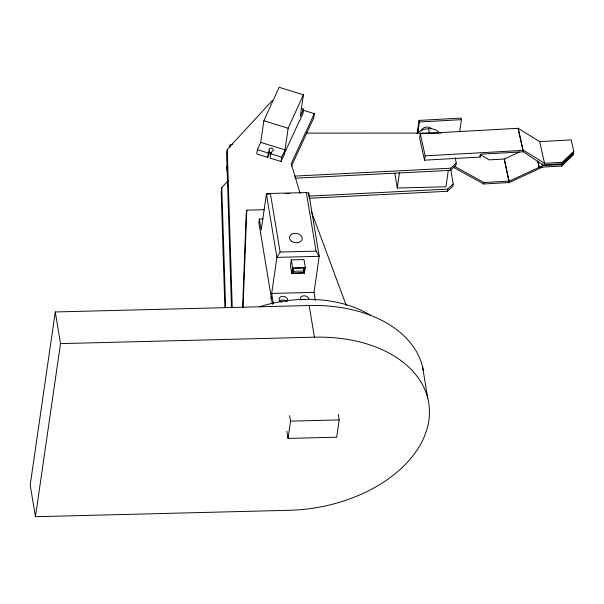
<?xml version="1.0" encoding="UTF-8"?>
<svg xmlns="http://www.w3.org/2000/svg" width="604" height="604" viewBox="0 0 604 604"><rect width="100%" height="100%" fill="white"/><g stroke="black" fill="none" stroke-linecap="round" stroke-linejoin="round"><path stroke-width="0.91" d="M242.604 307.436L246.168 214.488L246.794 210.162L264.529 209.709M243.057 307.806L246.794 210.162M519.334 152.042L504.264 159.018L509.119 181.132L508.915 182.574L483.676 183.978L453.43 167.285M522.996 149.913L522.792 151.355L542.664 164.817L562.014 163.737L573.589 152.721L573.8 151.279L571.225 139.886L539.674 141.646L518.119 128.282L420.293 133.726L419.667 138.052L424.521 160.166L480.271 157.063L480.686 154.179L522.762 151.838L522.966 150.396L518.119 128.282L522.996 149.913L544.559 163.276L562.218 162.295L573.8 151.279M228.146 180.672L221.804 187.557L221.185 191.883L224.854 307.436M272.268 100.589L227.225 149.467L226.606 153.793L231.498 307.859M302.679 110.041L314.314 113.65L313.695 117.984L291.377 166.311M423.291 370.184A128.531 85.172 -9.4 0 0 309.18 305.533L55.274 311.958L30.2 485.057L35.44 516.714L289.346 510.289A128.531 85.172 -9.4 0 0 428.832 420.52A128.531 85.172 -9.4 0 0 314.42 337.191L60.513 343.623L35.44 516.714M229.784 147.195L230.094 145.028L232.661 144.009M301.086 108.373L303.608 109.15L300.286 116.429L303.427 94.79L279.108 87.286L263.842 120.747L260.709 142.385L257.387 149.664L256.76 153.99L267.708 157.365L268.84 154.881L269.301 150.366A2.144 1.57 8.2 0 1 270.245 148.305A2.144 1.57 8.2 0 1 273.106 149.188A2.144 1.57 8.2 0 1 272.17 151.249L270.766 153.793L270.139 158.12L281.079 161.495L284.393 154.216M267.708 157.365L268.335 153.038L269.467 150.547M263.125 218.95L259.365 219.041L258.844 222.649L260.679 233.733M281.079 161.495L281.706 157.168L285.02 149.89L288.153 128.252L303.427 94.79M270.894 298.852L271.181 296.904L260.694 233.582M273.363 303.593L271.679 293.438L276.904 257.38L266.424 194.065L270.411 193.469L306.379 192.563L308.742 192.993L319.222 256.307L313.997 292.366L315.371 300.679M303.608 109.15L302.981 113.477L299.659 120.755M291.302 259.886L290.464 265.654L291.77 273.574L304.469 273.25L305.307 267.481L303.993 259.569L291.302 259.886L292.608 267.798L291.77 273.574M292.864 272.872L293.506 268.455L304.212 268.184L303.57 272.6L292.864 272.872L292.857 269.52M308.47 194.835L308.742 192.993M303.57 272.6L303.82 267.481M338.285 414.419L339.191 419.901L336.685 437.205L288.025 438.444L290.532 421.131L289.618 415.65M448.311 170.396L445.941 186.795L397.273 188.025L399.516 172.54M417.145 133.431L419.033 120.422L461.101 118.082L461.448 119.66L459.712 131.664M417.741 133.303L419.38 122L419.033 120.422M424.521 160.166L425.148 155.84L420.293 133.726M309.12 198.271L447.315 191.294L447.624 189.127L453.159 184.061L450.765 169.588M295.228 178.203L450.342 170.373L450.652 168.214L456.194 163.148L455.295 157.72M453.159 184.061L452.849 186.221L447.315 191.294M456.194 163.148L455.877 165.307L450.342 170.373M483.676 183.978L483.887 182.536L454.457 166.289M562.014 163.737L562.218 162.295M561.705 166.04L561.916 164.605L573.596 153.265L573.385 154.7L561.705 166.04L539.236 167.278L537.885 161.064M284.054 154.118L299.493 120.687M314.314 113.65L291.211 163.684L300.143 193.423M270.411 193.469L280.105 252.034L276.904 257.38L319.222 256.307L316.073 251.128L306.379 192.563M539.236 167.278L542.649 165.677L561.916 164.605M539.01 167.406L508.87 181.359L508.666 182.801L542.218 167.232L539.01 167.406L537.719 161.155M419.38 122L461.448 119.66M425.148 155.84L522.966 150.396M483.887 182.536L509.119 181.132M294.601 176.089L450.652 168.214M308.493 196.149L447.624 189.127M269.241 193.99L266.424 194.065L261.2 230.124L259.365 219.041M285.231 193.582L289.935 193.469M280.105 252.034L316.073 251.128M292.608 267.798L305.307 267.481M292.6 271.287L303.314 271.015M271.679 293.438L313.997 292.366M290.532 421.131L339.191 419.901M306.205 133.129L441.063 133.076M263.842 120.747L288.153 128.252M260.709 142.385L285.02 149.89M257.387 149.664L268.335 153.038M270.766 153.793L281.706 157.168M480.278 154.586L489.119 159.864L504.264 159.018L508.689 180.46M268.84 154.881L268.674 154.692A2.144 1.57 8.2 0 1 268.493 154.292M311.256 211.196L346.303 305.526M539.674 141.646L544.559 163.276M479.863 155.22L480.271 157.063M417.787 129.007L418.134 130.585M542.264 163.903L542.649 165.677M428.598 128.667L429.346 133.19M394.85 173.416L397.273 188.025M422.513 366.575L427.753 398.232M304.174 271.49L304.469 273.25M309.18 305.533L314.42 337.191M271.158 297.047L272.381 304.431M286.809 431.135L288.025 438.444M230.094 145.028L230.403 146.878M227.368 167.791L227.066 165.941L226.749 168.108L227.361 171.8M55.274 311.958L60.513 343.623M227.225 149.467L232.238 307.293M221.804 187.557L225.624 307.806M259.735 306.711A107.112 70.978 -9.4 0 1 370.29 315.167M281.645 302.302A4.281 3.141 8.2 0 1 279.539 297.772A4.281 3.141 8.2 0 1 285.624 297.009A4.281 3.141 8.2 0 1 286.673 301.668M279.425 300.943A4.281 3.141 8.2 0 1 286.19 301.434M301.373 299.886A4.281 3.141 8.2 0 1 305.609 299.78M300.513 299.894A4.281 3.141 8.2 0 1 303.94 295.801A4.281 3.141 8.2 0 1 308.689 299.682M268.448 153.877A2.144 1.57 8.2 0 1 268.795 153.122M269.158 152.835A2.144 1.57 8.2 0 1 271.747 152.857M417.606 132.971A12.85 8.516 -9.4 0 1 439.161 132.502M421.282 130.887A5.353 3.549 -9.4 0 1 425.616 127.255A5.353 3.549 -9.4 0 1 431.384 128.697M291.536 241.268A6.425 4.711 8.2 0 0 302.098 239.486A6.425 4.711 8.2 0 0 293.914 233.416A6.425 4.711 8.2 0 0 291.536 241.268"/></g></svg>
